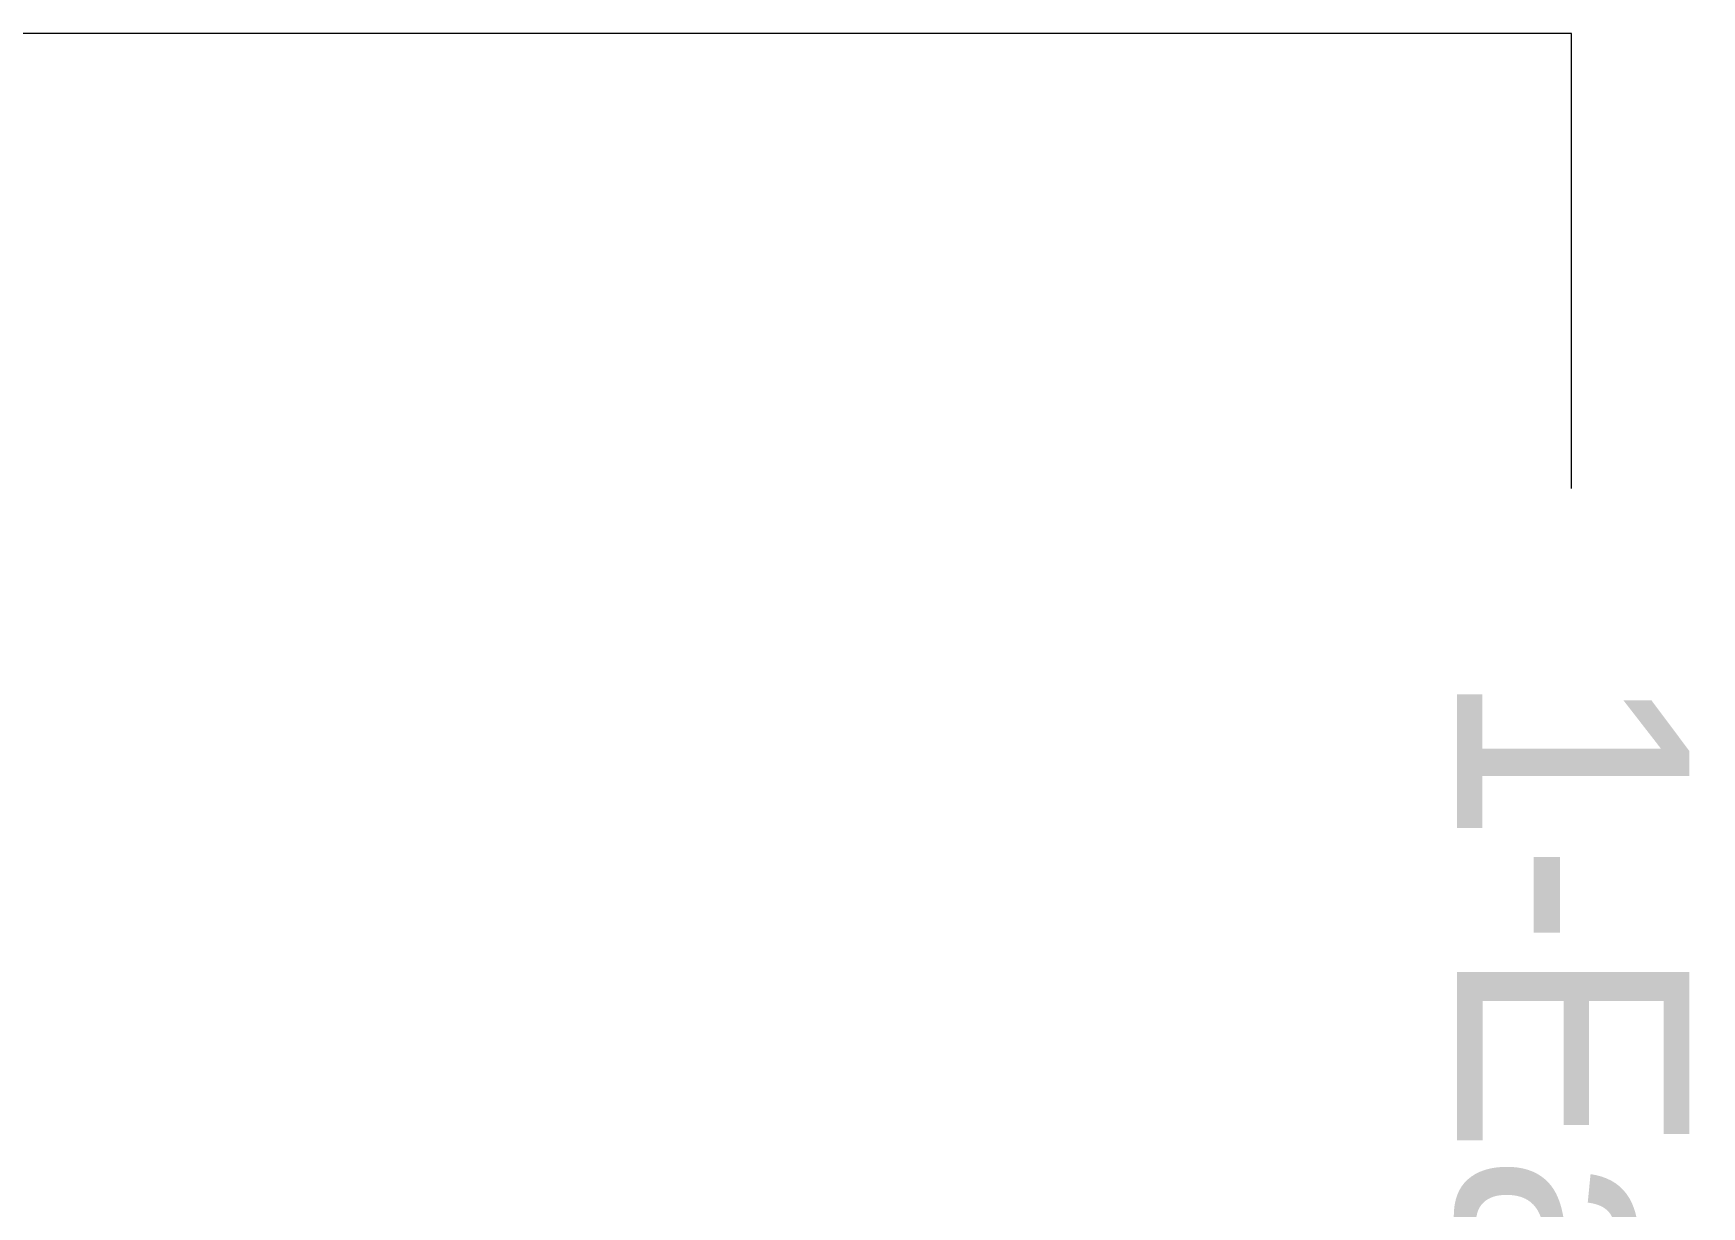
# Model space of a CAD drawing. Header units: inches. Extents: x 22339 to 23658, y -1494 to 2928.
# Drawn here: x 23500.4 to 23588.4, y -163.9 to -102 of the extents above; entities that cross this region are included whole.
import ezdxf

# ---------------------------------------------------------------- set-up
doc = ezdxf.new("R2010")
doc.units = ezdxf.units.IN
doc.header["$LTSCALE"] = 120
doc.header["$MEASUREMENT"] = 0
doc.layers.add('L-Labels-Planting', color=7, linetype='Continuous', lineweight=13)
doc.layers.add('L-Tree-Proposed', color=7, linetype='Continuous', lineweight=25)
doc.styles.add('Geometric 231 BT', font='')
doc.styles.get('Geometric 231 BT').set_extended_font_data('Geometric 231 BT')

# ---------------------------------------------------------------- blocks, each defined once
blk = doc.blocks.new('Group-118')
at = {"layer": 'L-Labels-Planting', "transparency": 33554508}
blk.add_line((24, 365.502), (0, 365.502), dxfattribs=at)
blk = doc.blocks.new('__NNA_HS_TOPTAG-8')
at = {"layer": 'L-Labels-Planting', "transparency": 33554508, "insert": (33.594, 365.502), "char_height": 12.23958, "attachment_point": 4, "line_spacing_factor": 1.000769, "style": 'Geometric 231 BT'}
blk.add_mtext('1-Eastern Redbud', dxfattribs=at)
blk = doc.blocks.new('Plant (2D)-37')
at = {"layer": 'L-Labels-Planting', "transparency": 33554508}
blk.add_line((0, 365.502), (0, 0), dxfattribs=at)
at = {"layer": 'L-Tree-Proposed', "color": 7, "transparency": 33554687}
for name in ['__NNA_HS_TOPTAG-8', 'Group-118']:
    blk.add_blockref(name, (0, 0), dxfattribs=at)
at = {"layer": 'L-Tree-Proposed', "color": 0, "flags": 1}
for tag in ['Quantity', 'Common_Name', 'Category', 'Spread', 'Spacing', 'Scheduled_Size', 'SKU', 'Class_Code', 'Growth_Habit', 'Tolerances', 'Water_Range', 'Soil_Range', 'pH_Range', 'Supplier', 'Comment_1', 'Comment_2', 'Comment_3', 'Custom_Image', 'instanceID', 'ID', 'Latin_Name', 'Plantlist_Name', 'Height', 'Price', 'Extended_Price', 'Notes', 'Nursery_Schedule_Comments', 'Landscape_Use', 'Mature_Height', 'Mature_Spread', 'Flower_Characteristics', 'Floral_Color', 'Blooms_Begin', 'Foliage_Characteristics', 'Foliage_Color', 'Fall_Colors', 'Fruit_Characteristics', 'Fruit_Color', 'Persistence', 'Light_Range', 'Plant_Zone', 'Favorite', 'Project_Numbers', 'Image_Plant_Form', 'Image_Detail', 'Image_Misc', 'IFC_UUID']:
    blk.add_attdef(tag, (715.767, 23919.468), '', height=0.00709, dxfattribs=at)

msp = doc.modelspace()

# ---------------------------------------------------------------- block references
at = {"layer": 'L-Tree-Proposed', "rotation": 270}
msp.add_blockref('Plant (2D)-37', (23216, -102), dxfattribs=at)

doc.saveas('drawing.dxf')
